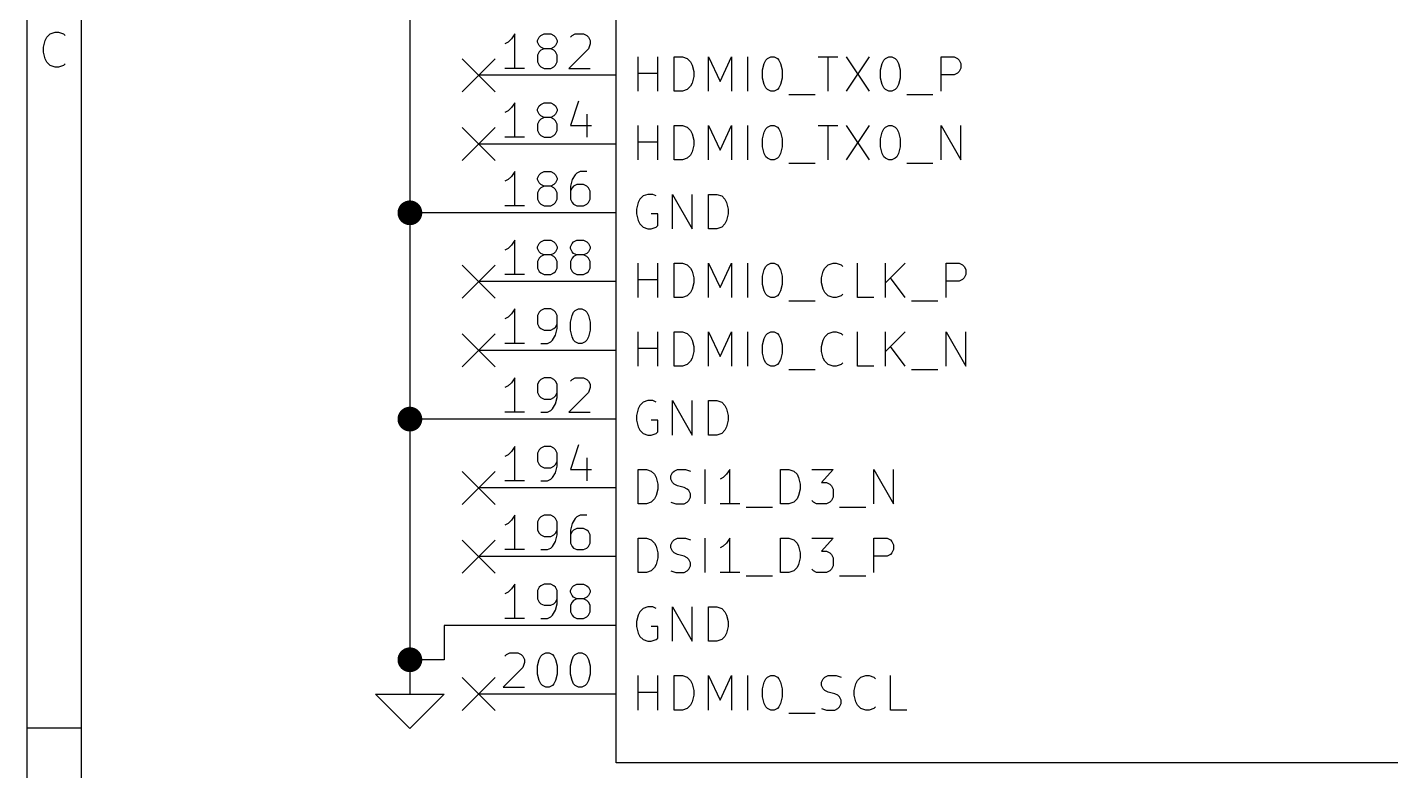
# Model space of a CAD drawing. Header units: millimetres. Extents: x 10 to 287, y -200 to -10.
# Drawn here: x 10 to 60.4, y -161.6 to -134.1 of the extents above; entities that cross this region are included whole.
import ezdxf

# ---------------------------------------------------------------- set-up
doc = ezdxf.new("R2010")
doc.units = ezdxf.units.MM
for name, color, linetype in [('BLUE', 174, 'CONTINUOUS'), ('GREENSIXTYFIVE', 129, 'CONTINUOUS'), ('LIGHTGREEN', 92, 'CONTINUOUS'), ('LIGHTRED', 12, 'CONTINUOUS'), ('RED', 14, 'CONTINUOUS')]:
    doc.layers.add(name, color=color, linetype=linetype)

msp = doc.modelspace()

# ---------------------------------------------------------------- linework, layer by layer
at = {"layer": 'BLUE', "linetype": 'CONTINUOUS'}
for p, q in [((26.0604, -135.2804), (27.2796, -136.4996)), ((27.2796, -135.2804), (26.0604, -136.4996)), ((26.0604, -137.8204), (27.2796, -139.0396)), ((27.2796, -137.8204), (26.0604, -139.0396)), ((26.0604, -142.9004), (27.2796, -144.1196)), ((27.2796, -142.9004), (26.0604, -144.1196)), ((26.0604, -145.4404), (27.2796, -146.6596)), ((27.2796, -145.4404), (26.0604, -146.6596)), ((26.0604, -150.5204), (27.2796, -151.7396)), ((27.2796, -150.5204), (26.0604, -151.7396)), ((26.0604, -153.0604), (27.2796, -154.2796)), ((27.2796, -153.0604), (26.0604, -154.2796)), ((26.0604, -158.1404), (27.2796, -159.3596)), ((27.2796, -158.1404), (26.0604, -159.3596))]:
    msp.add_line(p, q, dxfattribs=at)
at = {"layer": 'GREENSIXTYFIVE', "linetype": 'CONTINUOUS'}
for p, q in [((32.5603, -136.4775), (32.5603, -135.2075)), ((33.286, -136.4775), (33.286, -135.2075)), ((33.8908, -136.4775), (33.8908, -135.2075)), ((33.8908, -135.2075), (34.1932, -135.2075)), ((34.1932, -135.2075), (34.3746, -135.268)), ((34.3746, -135.268), (34.4956, -135.389)), ((34.4956, -135.389), (34.5561, -135.5099)), ((35.1608, -136.4775), (35.1608, -135.2075)), ((35.1608, -135.2075), (35.5842, -136.1147)), ((35.5842, -136.1147), (36.0075, -135.2075)), ((36.0075, -135.2075), (36.0075, -136.4775)), ((36.6122, -136.4775), (36.6122, -135.2075)), ((37.1566, -135.6913), (37.217, -135.4494)), ((37.217, -135.4494), (37.2775, -135.3285)), ((37.2775, -135.3285), (37.338, -135.268)), ((37.338, -135.268), (37.4589, -135.2075)), ((37.4589, -135.2075), (37.5799, -135.2075)), ((37.5799, -135.2075), (37.7008, -135.268)), ((37.7008, -135.268), (37.7613, -135.3285)), ((37.7613, -135.3285), (37.8218, -135.4494)), ((37.8218, -135.4494), (37.8823, -135.6913)), ((39.2127, -135.2075), (39.9384, -135.2075)), ((39.5756, -136.4775), (39.5756, -135.2075)), ((40.2408, -135.2075), (41.0874, -136.4775)), ((41.0874, -135.2075), (40.2408, -136.4775)), ((41.5108, -135.6913), (41.5712, -135.4494)), ((41.5712, -135.4494), (41.6317, -135.3285)), ((41.6317, -135.3285), (41.6922, -135.268)), ((41.6922, -135.268), (41.8131, -135.2075)), ((41.8131, -135.2075), (41.9341, -135.2075)), ((41.9341, -135.2075), (42.055, -135.268)), ((42.055, -135.268), (42.1155, -135.3285)), ((42.1155, -135.3285), (42.176, -135.4494)), ((42.176, -135.4494), (42.2365, -135.6913)), ((43.7483, -136.4775), (43.7483, -135.2075)), ((43.7483, -135.2075), (44.2321, -135.2075)), ((44.2321, -135.2075), (44.3531, -135.268)), ((44.3531, -135.268), (44.4136, -135.3285)), ((44.4136, -135.3285), (44.474, -135.4494)), ((44.474, -135.4494), (44.474, -135.6309)), ((32.5603, -135.8123), (33.286, -135.8123)), ((34.5561, -135.5099), (34.6165, -135.7518)), ((34.6165, -135.9332), (34.5561, -136.1751)), ((34.6165, -135.7518), (34.6165, -135.9332)), ((37.1566, -135.9937), (37.1566, -135.6913)), ((37.8823, -135.6913), (37.8823, -135.9937)), ((41.5108, -135.9937), (41.5108, -135.6913)), ((42.2365, -135.6913), (42.2365, -135.9937)), ((44.2321, -135.8728), (43.7483, -135.8728)), ((44.3531, -135.8123), (44.2321, -135.8728)), ((44.4136, -135.7518), (44.3531, -135.8123)), ((44.474, -135.6309), (44.4136, -135.7518)), ((34.3746, -136.4171), (34.1932, -136.4775)), ((34.4956, -136.2961), (34.3746, -136.4171)), ((34.5561, -136.1751), (34.4956, -136.2961)), ((37.217, -136.2356), (37.1566, -135.9937)), ((37.2775, -136.3566), (37.217, -136.2356)), ((37.338, -136.4171), (37.2775, -136.3566)), ((37.4589, -136.4775), (37.338, -136.4171)), ((37.7008, -136.4171), (37.5799, -136.4775)), ((37.7613, -136.3566), (37.7008, -136.4171)), ((37.8218, -136.2356), (37.7613, -136.3566)), ((37.8823, -135.9937), (37.8218, -136.2356)), ((41.5712, -136.2356), (41.5108, -135.9937)), ((41.6317, -136.3566), (41.5712, -136.2356)), ((41.6922, -136.4171), (41.6317, -136.3566)), ((41.8131, -136.4775), (41.6922, -136.4171)), ((42.055, -136.4171), (41.9341, -136.4775)), ((42.1155, -136.3566), (42.055, -136.4171)), ((42.176, -136.2356), (42.1155, -136.3566)), ((42.2365, -135.9937), (42.176, -136.2356)), ((34.1932, -136.4775), (33.8908, -136.4775)), ((37.5799, -136.4775), (37.4589, -136.4775)), ((38.1242, -136.5985), (39.0918, -136.5985)), ((41.9341, -136.4775), (41.8131, -136.4775)), ((42.4784, -136.5985), (43.446, -136.5985)), ((32.5603, -139.0175), (32.5603, -137.7475)), ((33.286, -139.0175), (33.286, -137.7475)), ((33.8908, -139.0175), (33.8908, -137.7475)), ((33.8908, -137.7475), (34.1932, -137.7475)), ((34.1932, -137.7475), (34.3746, -137.808)), ((34.3746, -137.808), (34.4956, -137.929)), ((34.4956, -137.929), (34.5561, -138.0499)), ((35.1608, -139.0175), (35.1608, -137.7475)), ((35.1608, -137.7475), (35.5842, -138.6547)), ((35.5842, -138.6547), (36.0075, -137.7475)), ((36.0075, -137.7475), (36.0075, -139.0175)), ((36.6122, -139.0175), (36.6122, -137.7475)), ((37.217, -137.9894), (37.2775, -137.8685)), ((37.2775, -137.8685), (37.338, -137.808)), ((37.338, -137.808), (37.4589, -137.7475)), ((37.4589, -137.7475), (37.5799, -137.7475)), ((37.5799, -137.7475), (37.7008, -137.808)), ((37.7008, -137.808), (37.7613, -137.8685)), ((37.7613, -137.8685), (37.8218, -137.9894)), ((39.2127, -137.7475), (39.9384, -137.7475)), ((39.5756, -139.0175), (39.5756, -137.7475)), ((40.2408, -137.7475), (41.0874, -139.0175)), ((41.0874, -137.7475), (40.2408, -139.0175)), ((41.5712, -137.9894), (41.6317, -137.8685)), ((41.6317, -137.8685), (41.6922, -137.808)), ((41.6922, -137.808), (41.8131, -137.7475)), ((41.8131, -137.7475), (41.9341, -137.7475)), ((41.9341, -137.7475), (42.055, -137.808)), ((42.055, -137.808), (42.1155, -137.8685)), ((42.1155, -137.8685), (42.176, -137.9894)), ((43.7483, -139.0175), (43.7483, -137.7475)), ((43.7483, -137.7475), (44.474, -139.0175)), ((44.474, -139.0175), (44.474, -137.7475)), ((32.5603, -138.3523), (33.286, -138.3523)), ((34.5561, -138.0499), (34.6165, -138.2918)), ((34.6165, -138.2918), (34.6165, -138.4732)), ((37.1566, -138.2313), (37.217, -137.9894)), ((37.1566, -138.5337), (37.1566, -138.2313)), ((37.8218, -137.9894), (37.8823, -138.2313)), ((37.8823, -138.2313), (37.8823, -138.5337)), ((41.5108, -138.2313), (41.5712, -137.9894)), ((41.5108, -138.5337), (41.5108, -138.2313)), ((42.176, -137.9894), (42.2365, -138.2313)), ((42.2365, -138.2313), (42.2365, -138.5337)), ((34.3746, -138.9571), (34.1932, -139.0175)), ((34.4956, -138.8361), (34.3746, -138.9571)), ((34.5561, -138.7151), (34.4956, -138.8361)), ((34.6165, -138.4732), (34.5561, -138.7151)), ((37.217, -138.7756), (37.1566, -138.5337)), ((37.2775, -138.8966), (37.217, -138.7756)), ((37.338, -138.9571), (37.2775, -138.8966)), ((37.4589, -139.0175), (37.338, -138.9571)), ((37.7008, -138.9571), (37.5799, -139.0175)), ((37.7613, -138.8966), (37.7008, -138.9571)), ((37.8218, -138.7756), (37.7613, -138.8966)), ((37.8823, -138.5337), (37.8218, -138.7756)), ((41.5712, -138.7756), (41.5108, -138.5337)), ((41.6317, -138.8966), (41.5712, -138.7756)), ((41.6922, -138.9571), (41.6317, -138.8966)), ((41.8131, -139.0175), (41.6922, -138.9571)), ((42.055, -138.9571), (41.9341, -139.0175)), ((42.1155, -138.8966), (42.055, -138.9571)), ((42.176, -138.7756), (42.1155, -138.8966)), ((42.2365, -138.5337), (42.176, -138.7756)), ((34.1932, -139.0175), (33.8908, -139.0175)), ((37.5799, -139.0175), (37.4589, -139.0175)), ((38.1242, -139.1385), (39.0918, -139.1385)), ((41.9341, -139.0175), (41.8131, -139.0175)), ((42.4784, -139.1385), (43.446, -139.1385)), ((32.6208, -140.469), (32.5603, -140.5899)), ((32.7418, -140.348), (32.6208, -140.469)), ((32.9232, -140.2875), (32.7418, -140.348)), ((33.1046, -140.2875), (32.9232, -140.2875)), ((33.2256, -140.348), (33.1046, -140.2875)), ((33.8303, -141.5575), (33.8303, -140.2875)), ((33.8303, -140.2875), (34.556, -141.5575)), ((34.556, -141.5575), (34.556, -140.2875)), ((35.1608, -141.5575), (35.1608, -140.2875)), ((35.1608, -140.2875), (35.4632, -140.2875)), ((35.4632, -140.2875), (35.6446, -140.348)), ((35.6446, -140.348), (35.7656, -140.469)), ((35.7656, -140.469), (35.8261, -140.5899)), ((32.5603, -140.5899), (32.4999, -140.8318)), ((32.4999, -140.8318), (32.4999, -141.0132)), ((35.8261, -140.5899), (35.8865, -140.8318)), ((35.8865, -140.8318), (35.8865, -141.0132)), ((32.4999, -141.0132), (32.5603, -141.2551)), ((32.5603, -141.2551), (32.6208, -141.3761)), ((32.6208, -141.3761), (32.7418, -141.4971)), ((33.286, -141.0132), (33.0441, -141.0132)), ((33.2256, -141.4971), (33.286, -141.4366)), ((33.286, -141.4366), (33.286, -141.0132)), ((35.7656, -141.3761), (35.6446, -141.4971)), ((35.8261, -141.2551), (35.7656, -141.3761)), ((35.8865, -141.0132), (35.8261, -141.2551)), ((32.7418, -141.4971), (32.9232, -141.5575)), ((32.9232, -141.5575), (33.0441, -141.5575)), ((33.0441, -141.5575), (33.2256, -141.4971)), ((35.4632, -141.5575), (35.1608, -141.5575)), ((35.6446, -141.4971), (35.4632, -141.5575)), ((32.5603, -144.0975), (32.5603, -142.8275)), ((33.286, -144.0975), (33.286, -142.8275)), ((33.8908, -144.0975), (33.8908, -142.8275)), ((33.8908, -142.8275), (34.1932, -142.8275)), ((34.1932, -142.8275), (34.3746, -142.888)), ((34.3746, -142.888), (34.4956, -143.009)), ((35.1608, -144.0975), (35.1608, -142.8275)), ((35.1608, -142.8275), (35.5842, -143.7347)), ((35.5842, -143.7347), (36.0075, -142.8275)), ((36.0075, -142.8275), (36.0075, -144.0975)), ((36.6122, -144.0975), (36.6122, -142.8275)), ((37.217, -143.0694), (37.2775, -142.9485)), ((37.2775, -142.9485), (37.338, -142.888)), ((37.338, -142.888), (37.4589, -142.8275)), ((37.4589, -142.8275), (37.5799, -142.8275)), ((37.5799, -142.8275), (37.7008, -142.888)), ((37.7008, -142.888), (37.7613, -142.9485)), ((37.7613, -142.9485), (37.8218, -143.0694)), ((39.4546, -143.009), (39.5756, -142.888)), ((39.5756, -142.888), (39.757, -142.8275)), ((39.757, -142.8275), (39.8779, -142.8275)), ((39.8779, -142.8275), (40.0594, -142.888)), ((40.0594, -142.888), (40.1198, -142.9485)), ((40.6641, -144.0975), (40.6641, -142.8275)), ((41.6922, -144.0975), (41.6922, -142.8275)), ((42.4179, -142.8275), (41.6922, -143.5532)), ((43.9298, -144.0975), (43.9298, -142.8275)), ((43.9298, -142.8275), (44.4136, -142.8275)), ((44.4136, -142.8275), (44.5346, -142.888)), ((44.5346, -142.888), (44.5951, -142.9485)), ((44.5951, -142.9485), (44.6555, -143.0694)), ((32.5603, -143.4323), (33.286, -143.4323)), ((34.4956, -143.009), (34.5561, -143.1299)), ((34.5561, -143.1299), (34.6165, -143.3718)), ((34.6165, -143.3718), (34.6165, -143.5532)), ((37.1566, -143.3113), (37.217, -143.0694)), ((37.1566, -143.6137), (37.1566, -143.3113)), ((37.8218, -143.0694), (37.8823, -143.3113)), ((37.8823, -143.3113), (37.8823, -143.6137)), ((39.3337, -143.3718), (39.3941, -143.1299)), ((39.3337, -143.5532), (39.3337, -143.3718)), ((39.3941, -143.1299), (39.4546, -143.009)), ((42.4179, -144.0975), (41.8737, -143.3718)), ((44.4136, -143.4928), (43.9298, -143.4928)), ((44.5346, -143.4323), (44.4136, -143.4928)), ((44.5951, -143.3718), (44.5346, -143.4323)), ((44.6555, -143.2509), (44.5951, -143.3718)), ((44.6555, -143.0694), (44.6555, -143.2509)), ((34.4956, -143.9161), (34.3746, -144.0371)), ((34.5561, -143.7951), (34.4956, -143.9161)), ((34.6165, -143.5532), (34.5561, -143.7951)), ((37.217, -143.8556), (37.1566, -143.6137)), ((37.2775, -143.9766), (37.217, -143.8556)), ((37.338, -144.0371), (37.2775, -143.9766)), ((37.7613, -143.9766), (37.7008, -144.0371)), ((37.8218, -143.8556), (37.7613, -143.9766)), ((37.8823, -143.6137), (37.8218, -143.8556)), ((39.3941, -143.7951), (39.3337, -143.5532)), ((39.4546, -143.9161), (39.3941, -143.7951)), ((39.5756, -144.0371), (39.4546, -143.9161)), ((40.1198, -143.9766), (40.0594, -144.0371)), ((34.1932, -144.0975), (33.8908, -144.0975)), ((34.3746, -144.0371), (34.1932, -144.0975)), ((37.4589, -144.0975), (37.338, -144.0371)), ((37.5799, -144.0975), (37.4589, -144.0975)), ((37.7008, -144.0371), (37.5799, -144.0975)), ((38.1242, -144.2185), (39.0918, -144.2185)), ((39.757, -144.0975), (39.5756, -144.0371)), ((39.8779, -144.0975), (39.757, -144.0975)), ((40.0594, -144.0371), (39.8779, -144.0975)), ((41.2689, -144.0975), (40.6641, -144.0975)), ((42.6599, -144.2185), (43.6275, -144.2185)), ((32.5603, -146.6375), (32.5603, -145.3675)), ((33.286, -146.6375), (33.286, -145.3675)), ((33.8908, -146.6375), (33.8908, -145.3675)), ((33.8908, -145.3675), (34.1932, -145.3675)), ((34.1932, -145.3675), (34.3746, -145.428)), ((34.3746, -145.428), (34.4956, -145.549)), ((35.1608, -146.6375), (35.1608, -145.3675)), ((35.1608, -145.3675), (35.5842, -146.2747)), ((35.5842, -146.2747), (36.0075, -145.3675)), ((36.0075, -145.3675), (36.0075, -146.6375)), ((36.6122, -146.6375), (36.6122, -145.3675)), ((37.217, -145.6094), (37.2775, -145.4885)), ((37.2775, -145.4885), (37.338, -145.428)), ((37.338, -145.428), (37.4589, -145.3675)), ((37.4589, -145.3675), (37.5799, -145.3675)), ((37.5799, -145.3675), (37.7008, -145.428)), ((37.7008, -145.428), (37.7613, -145.4885)), ((37.7613, -145.4885), (37.8218, -145.6094)), ((39.4546, -145.549), (39.5756, -145.428)), ((39.5756, -145.428), (39.757, -145.3675)), ((39.757, -145.3675), (39.8779, -145.3675)), ((39.8779, -145.3675), (40.0594, -145.428)), ((40.0594, -145.428), (40.1198, -145.4885)), ((40.6641, -146.6375), (40.6641, -145.3675)), ((41.6922, -146.6375), (41.6922, -145.3675)), ((42.4179, -145.3675), (41.6922, -146.0932)), ((43.9298, -146.6375), (43.9298, -145.3675)), ((43.9298, -145.3675), (44.6555, -146.6375)), ((44.6555, -146.6375), (44.6555, -145.3675)), ((32.5603, -145.9723), (33.286, -145.9723)), ((34.4956, -145.549), (34.5561, -145.6699)), ((34.5561, -145.6699), (34.6165, -145.9118)), ((34.6165, -145.9118), (34.6165, -146.0932)), ((37.1566, -145.8513), (37.217, -145.6094)), ((37.1566, -146.1537), (37.1566, -145.8513)), ((37.8218, -145.6094), (37.8823, -145.8513)), ((37.8823, -145.8513), (37.8823, -146.1537)), ((39.3337, -145.9118), (39.3941, -145.6699)), ((39.3337, -146.0932), (39.3337, -145.9118)), ((39.3941, -145.6699), (39.4546, -145.549)), ((42.4179, -146.6375), (41.8737, -145.9118)), ((34.4956, -146.4561), (34.3746, -146.5771)), ((34.5561, -146.3351), (34.4956, -146.4561)), ((34.6165, -146.0932), (34.5561, -146.3351)), ((37.217, -146.3956), (37.1566, -146.1537)), ((37.2775, -146.5166), (37.217, -146.3956)), ((37.338, -146.5771), (37.2775, -146.5166)), ((37.7613, -146.5166), (37.7008, -146.5771)), ((37.8218, -146.3956), (37.7613, -146.5166)), ((37.8823, -146.1537), (37.8218, -146.3956)), ((39.3941, -146.3351), (39.3337, -146.0932)), ((39.4546, -146.4561), (39.3941, -146.3351)), ((39.5756, -146.5771), (39.4546, -146.4561)), ((40.1198, -146.5166), (40.0594, -146.5771)), ((34.1932, -146.6375), (33.8908, -146.6375)), ((34.3746, -146.5771), (34.1932, -146.6375)), ((37.4589, -146.6375), (37.338, -146.5771)), ((37.5799, -146.6375), (37.4589, -146.6375)), ((37.7008, -146.5771), (37.5799, -146.6375)), ((38.1242, -146.7585), (39.0918, -146.7585)), ((39.757, -146.6375), (39.5756, -146.5771)), ((39.8779, -146.6375), (39.757, -146.6375)), ((40.0594, -146.5771), (39.8779, -146.6375)), ((41.2689, -146.6375), (40.6641, -146.6375)), ((42.6599, -146.7585), (43.6275, -146.7585)), ((32.7418, -147.968), (32.6208, -148.089)), ((32.9232, -147.9075), (32.7418, -147.968)), ((33.1046, -147.9075), (32.9232, -147.9075)), ((33.2256, -147.968), (33.1046, -147.9075)), ((33.8303, -149.1775), (33.8303, -147.9075)), ((33.8303, -147.9075), (34.556, -149.1775)), ((34.556, -149.1775), (34.556, -147.9075)), ((35.1608, -149.1775), (35.1608, -147.9075)), ((35.1608, -147.9075), (35.4632, -147.9075)), ((35.4632, -147.9075), (35.6446, -147.968)), ((35.6446, -147.968), (35.7656, -148.089)), ((32.5603, -148.2099), (32.4999, -148.4518)), ((32.4999, -148.4518), (32.4999, -148.6332)), ((32.6208, -148.089), (32.5603, -148.2099)), ((35.7656, -148.089), (35.8261, -148.2099)), ((35.8261, -148.2099), (35.8865, -148.4518)), ((35.8865, -148.4518), (35.8865, -148.6332)), ((32.4999, -148.6332), (32.5603, -148.8751)), ((32.5603, -148.8751), (32.6208, -148.9961)), ((32.6208, -148.9961), (32.7418, -149.1171)), ((33.286, -148.6332), (33.0441, -148.6332)), ((33.286, -149.0566), (33.286, -148.6332)), ((35.7656, -148.9961), (35.6446, -149.1171)), ((35.8261, -148.8751), (35.7656, -148.9961)), ((35.8865, -148.6332), (35.8261, -148.8751)), ((32.7418, -149.1171), (32.9232, -149.1775)), ((32.9232, -149.1775), (33.0441, -149.1775)), ((33.0441, -149.1775), (33.2256, -149.1171)), ((33.2256, -149.1171), (33.286, -149.0566)), ((35.4632, -149.1775), (35.1608, -149.1775)), ((35.6446, -149.1171), (35.4632, -149.1775)), ((32.5603, -151.7175), (32.5603, -150.4475)), ((32.5603, -150.4475), (32.8627, -150.4475)), ((32.8627, -150.4475), (33.0441, -150.508)), ((33.0441, -150.508), (33.1651, -150.629)), ((33.8303, -150.5685), (33.8908, -150.508)), ((33.8908, -150.508), (34.0118, -150.4475)), ((34.0118, -150.4475), (34.3141, -150.4475)), ((34.3141, -150.4475), (34.4956, -150.508)), ((35.0398, -151.7175), (35.0398, -150.4475)), ((35.947, -150.4475), (35.8261, -150.629)), ((35.947, -151.7175), (35.947, -150.4475)), ((37.8217, -151.7175), (37.8217, -150.4475)), ((37.8217, -150.4475), (38.1241, -150.4475)), ((38.1241, -150.4475), (38.3055, -150.508)), ((38.3055, -150.508), (38.4265, -150.629)), ((38.9708, -150.4475), (39.757, -150.4475)), ((39.757, -150.4475), (39.3336, -150.9313)), ((41.2688, -151.7175), (41.2688, -150.4475)), ((41.2688, -150.4475), (41.9945, -151.7175)), ((41.9945, -151.7175), (41.9945, -150.4475)), ((33.1651, -150.629), (33.2256, -150.7499)), ((33.2256, -150.7499), (33.286, -150.9918)), ((33.286, -150.9918), (33.286, -151.1732)), ((33.7699, -150.6894), (33.8303, -150.5685)), ((33.7699, -150.8104), (33.7699, -150.6894)), ((33.8303, -150.9313), (33.7699, -150.8104)), ((33.8908, -150.9918), (33.8303, -150.9313)), ((34.0118, -151.0523), (33.8908, -150.9918)), ((34.2537, -151.1128), (34.0118, -151.0523)), ((35.7051, -150.7499), (35.5842, -150.8104)), ((35.8261, -150.629), (35.7051, -150.7499)), ((38.4265, -150.629), (38.487, -150.7499)), ((38.487, -150.7499), (38.5474, -150.9918)), ((38.5474, -150.9918), (38.5474, -151.1732)), ((39.3336, -150.9313), (39.5151, -150.9313)), ((39.5151, -150.9313), (39.636, -150.9918)), ((39.636, -150.9918), (39.6965, -151.0523)), ((39.6965, -151.0523), (39.757, -151.1732)), ((33.1651, -151.5361), (33.0441, -151.6571)), ((33.2256, -151.4151), (33.1651, -151.5361)), ((33.286, -151.1732), (33.2256, -151.4151)), ((34.3746, -151.1732), (34.2537, -151.1128)), ((34.4351, -151.2337), (34.3746, -151.1732)), ((34.4956, -151.3547), (34.4351, -151.2337)), ((34.4351, -151.5966), (34.4956, -151.4756)), ((34.4956, -151.4756), (34.4956, -151.3547)), ((38.4265, -151.5361), (38.3055, -151.6571)), ((38.487, -151.4151), (38.4265, -151.5361)), ((38.5474, -151.1732), (38.487, -151.4151)), ((39.757, -151.4756), (39.6965, -151.5966)), ((39.757, -151.1732), (39.757, -151.4756)), ((32.8627, -151.7175), (32.5603, -151.7175)), ((33.0441, -151.6571), (32.8627, -151.7175)), ((33.7699, -151.6571), (33.9513, -151.7175)), ((33.9513, -151.7175), (34.2537, -151.7175)), ((34.2537, -151.7175), (34.3746, -151.6571)), ((34.3746, -151.6571), (34.4351, -151.5966)), ((36.3099, -151.7175), (35.5842, -151.7175)), ((36.5518, -151.8385), (37.5194, -151.8385)), ((38.1241, -151.7175), (37.8217, -151.7175)), ((38.3055, -151.6571), (38.1241, -151.7175)), ((39.0313, -151.6571), (38.9708, -151.5966)), ((39.1522, -151.7175), (39.0313, -151.6571)), ((39.5151, -151.7175), (39.1522, -151.7175)), ((39.636, -151.6571), (39.5151, -151.7175)), ((39.6965, -151.5966), (39.636, -151.6571)), ((39.9989, -151.8385), (40.9665, -151.8385)), ((32.5603, -154.2575), (32.5603, -152.9875)), ((32.5603, -152.9875), (32.8627, -152.9875)), ((32.8627, -152.9875), (33.0441, -153.048)), ((33.0441, -153.048), (33.1651, -153.169)), ((33.8303, -153.1085), (33.8908, -153.048)), ((33.8908, -153.048), (34.0118, -152.9875)), ((34.0118, -152.9875), (34.3141, -152.9875)), ((34.3141, -152.9875), (34.4956, -153.048)), ((35.0398, -154.2575), (35.0398, -152.9875)), ((35.947, -152.9875), (35.8261, -153.169)), ((35.947, -154.2575), (35.947, -152.9875)), ((37.8217, -154.2575), (37.8217, -152.9875)), ((37.8217, -152.9875), (38.1241, -152.9875)), ((38.1241, -152.9875), (38.3055, -153.048)), ((38.3055, -153.048), (38.4265, -153.169)), ((38.9708, -152.9875), (39.757, -152.9875)), ((39.757, -152.9875), (39.3336, -153.4713)), ((41.2688, -154.2575), (41.2688, -152.9875)), ((41.2688, -152.9875), (41.7526, -152.9875)), ((41.7526, -152.9875), (41.8736, -153.048)), ((41.8736, -153.048), (41.9341, -153.1085)), ((33.1651, -153.169), (33.2256, -153.2899)), ((33.2256, -153.2899), (33.286, -153.5318)), ((33.286, -153.5318), (33.286, -153.7132)), ((33.7699, -153.2294), (33.8303, -153.1085)), ((33.7699, -153.3504), (33.7699, -153.2294)), ((33.8303, -153.4713), (33.7699, -153.3504)), ((33.8908, -153.5318), (33.8303, -153.4713)), ((34.0118, -153.5923), (33.8908, -153.5318)), ((35.7051, -153.2899), (35.5842, -153.3504)), ((35.8261, -153.169), (35.7051, -153.2899)), ((38.4265, -153.169), (38.487, -153.2899)), ((38.487, -153.2899), (38.5474, -153.5318)), ((38.5474, -153.5318), (38.5474, -153.7132)), ((39.3336, -153.4713), (39.5151, -153.4713)), ((39.5151, -153.4713), (39.636, -153.5318)), ((39.636, -153.5318), (39.6965, -153.5923)), ((41.9341, -153.5318), (41.8736, -153.5923)), ((41.9341, -153.1085), (41.9945, -153.2294)), ((41.9945, -153.4109), (41.9341, -153.5318)), ((41.9945, -153.2294), (41.9945, -153.4109)), ((33.1651, -154.0761), (33.0441, -154.1971)), ((33.2256, -153.9551), (33.1651, -154.0761)), ((33.286, -153.7132), (33.2256, -153.9551)), ((34.2537, -153.6528), (34.0118, -153.5923)), ((34.3746, -153.7132), (34.2537, -153.6528)), ((34.4351, -153.7737), (34.3746, -153.7132)), ((34.4956, -153.8947), (34.4351, -153.7737)), ((34.4351, -154.1366), (34.4956, -154.0156)), ((34.4956, -154.0156), (34.4956, -153.8947)), ((38.4265, -154.0761), (38.3055, -154.1971)), ((38.487, -153.9551), (38.4265, -154.0761)), ((38.5474, -153.7132), (38.487, -153.9551)), ((39.6965, -153.5923), (39.757, -153.7132)), ((39.757, -154.0156), (39.6965, -154.1366)), ((39.757, -153.7132), (39.757, -154.0156)), ((41.7526, -153.6528), (41.2688, -153.6528)), ((41.8736, -153.5923), (41.7526, -153.6528)), ((32.8627, -154.2575), (32.5603, -154.2575)), ((33.0441, -154.1971), (32.8627, -154.2575)), ((33.7699, -154.1971), (33.9513, -154.2575)), ((33.9513, -154.2575), (34.2537, -154.2575)), ((34.2537, -154.2575), (34.3746, -154.1971)), ((34.3746, -154.1971), (34.4351, -154.1366)), ((36.3099, -154.2575), (35.5842, -154.2575)), ((36.5518, -154.3785), (37.5194, -154.3785)), ((38.1241, -154.2575), (37.8217, -154.2575)), ((38.3055, -154.1971), (38.1241, -154.2575)), ((39.0313, -154.1971), (38.9708, -154.1366)), ((39.1522, -154.2575), (39.0313, -154.1971)), ((39.5151, -154.2575), (39.1522, -154.2575)), ((39.636, -154.1971), (39.5151, -154.2575)), ((39.6965, -154.1366), (39.636, -154.1971)), ((39.9989, -154.3785), (40.9665, -154.3785)), ((32.7418, -155.588), (32.6208, -155.709)), ((32.9232, -155.5275), (32.7418, -155.588)), ((33.1046, -155.5275), (32.9232, -155.5275)), ((33.2256, -155.588), (33.1046, -155.5275)), ((33.8303, -156.7975), (33.8303, -155.5275)), ((33.8303, -155.5275), (34.556, -156.7975)), ((34.556, -156.7975), (34.556, -155.5275)), ((35.1608, -156.7975), (35.1608, -155.5275)), ((35.1608, -155.5275), (35.4632, -155.5275)), ((35.4632, -155.5275), (35.6446, -155.588)), ((35.6446, -155.588), (35.7656, -155.709)), ((32.5603, -155.8299), (32.4999, -156.0718)), ((32.4999, -156.0718), (32.4999, -156.2532)), ((32.6208, -155.709), (32.5603, -155.8299)), ((35.7656, -155.709), (35.8261, -155.8299)), ((35.8261, -155.8299), (35.8865, -156.0718)), ((35.8865, -156.0718), (35.8865, -156.2532)), ((32.4999, -156.2532), (32.5603, -156.4951)), ((32.5603, -156.4951), (32.6208, -156.6161)), ((33.286, -156.2532), (33.0441, -156.2532)), ((33.286, -156.6766), (33.286, -156.2532)), ((35.8261, -156.4951), (35.7656, -156.6161)), ((35.8865, -156.2532), (35.8261, -156.4951)), ((32.6208, -156.6161), (32.7418, -156.7371)), ((32.7418, -156.7371), (32.9232, -156.7975)), ((32.9232, -156.7975), (33.0441, -156.7975)), ((33.0441, -156.7975), (33.2256, -156.7371)), ((33.2256, -156.7371), (33.286, -156.6766)), ((35.4632, -156.7975), (35.1608, -156.7975)), ((35.6446, -156.7371), (35.4632, -156.7975)), ((35.7656, -156.6161), (35.6446, -156.7371)), ((32.5603, -159.3375), (32.5603, -158.0675)), ((33.286, -159.3375), (33.286, -158.0675)), ((33.8908, -159.3375), (33.8908, -158.0675)), ((33.8908, -158.0675), (34.1932, -158.0675)), ((34.1932, -158.0675), (34.3746, -158.128)), ((35.1608, -159.3375), (35.1608, -158.0675)), ((35.1608, -158.0675), (35.5842, -158.9747)), ((35.5842, -158.9747), (36.0075, -158.0675)), ((36.0075, -158.0675), (36.0075, -159.3375)), ((36.6122, -159.3375), (36.6122, -158.0675)), ((37.338, -158.128), (37.4589, -158.0675)), ((37.4589, -158.0675), (37.5799, -158.0675)), ((37.5799, -158.0675), (37.7008, -158.128)), ((39.4546, -158.128), (39.5756, -158.0675)), ((39.5756, -158.0675), (39.8779, -158.0675)), ((39.8779, -158.0675), (40.0594, -158.128)), ((40.7851, -158.128), (40.9665, -158.0675)), ((40.9665, -158.0675), (41.0874, -158.0675)), ((41.0874, -158.0675), (41.2689, -158.128)), ((41.8736, -159.3375), (41.8736, -158.0675)), ((34.3746, -158.128), (34.4956, -158.249)), ((34.4956, -158.249), (34.5561, -158.3699)), ((34.5561, -158.3699), (34.6165, -158.6118)), ((34.6165, -158.6118), (34.6165, -158.7932)), ((37.1566, -158.5513), (37.217, -158.3094)), ((37.1566, -158.8537), (37.1566, -158.5513)), ((37.217, -158.3094), (37.2775, -158.1885)), ((37.2775, -158.1885), (37.338, -158.128)), ((37.7008, -158.128), (37.7613, -158.1885)), ((37.7613, -158.1885), (37.8218, -158.3094)), ((37.8218, -158.3094), (37.8823, -158.5513)), ((37.8823, -158.5513), (37.8823, -158.8537)), ((39.3337, -158.3094), (39.3941, -158.1885)), ((39.3337, -158.4304), (39.3337, -158.3094)), ((39.3941, -158.5513), (39.3337, -158.4304)), ((39.3941, -158.1885), (39.4546, -158.128)), ((39.4546, -158.6118), (39.3941, -158.5513)), ((39.5756, -158.6723), (39.4546, -158.6118)), ((40.5432, -158.6118), (40.6036, -158.3699)), ((40.5432, -158.7932), (40.5432, -158.6118)), ((40.6036, -158.3699), (40.6641, -158.249)), ((40.6641, -158.249), (40.7851, -158.128)), ((41.2689, -158.128), (41.3293, -158.1885)), ((32.5603, -158.6723), (33.286, -158.6723)), ((34.5561, -159.0351), (34.4956, -159.1561)), ((34.6165, -158.7932), (34.5561, -159.0351)), ((37.217, -159.0956), (37.1566, -158.8537)), ((37.2775, -159.2166), (37.217, -159.0956)), ((37.8218, -159.0956), (37.7613, -159.2166)), ((37.8823, -158.8537), (37.8218, -159.0956)), ((39.8175, -158.7328), (39.5756, -158.6723)), ((39.9384, -158.7932), (39.8175, -158.7328)), ((39.9989, -158.8537), (39.9384, -158.7932)), ((40.0594, -158.9747), (39.9989, -158.8537)), ((39.9989, -159.2166), (40.0594, -159.0956)), ((40.0594, -159.0956), (40.0594, -158.9747)), ((40.6036, -159.0351), (40.5432, -158.7932)), ((40.6641, -159.1561), (40.6036, -159.0351)), ((34.1932, -159.3375), (33.8908, -159.3375)), ((34.3746, -159.2771), (34.1932, -159.3375)), ((34.4956, -159.1561), (34.3746, -159.2771)), ((37.338, -159.2771), (37.2775, -159.2166)), ((37.4589, -159.3375), (37.338, -159.2771)), ((37.5799, -159.3375), (37.4589, -159.3375)), ((37.7008, -159.2771), (37.5799, -159.3375)), ((37.7613, -159.2166), (37.7008, -159.2771)), ((38.1242, -159.4585), (39.0918, -159.4585)), ((39.3337, -159.2771), (39.5151, -159.3375)), ((39.5151, -159.3375), (39.8175, -159.3375)), ((39.8175, -159.3375), (39.9384, -159.2771)), ((39.9384, -159.2771), (39.9989, -159.2166)), ((40.7851, -159.2771), (40.6641, -159.1561)), ((40.9665, -159.3375), (40.7851, -159.2771)), ((41.0874, -159.3375), (40.9665, -159.3375)), ((41.2689, -159.2771), (41.0874, -159.3375)), ((41.3293, -159.2166), (41.2689, -159.2771)), ((42.4784, -159.3375), (41.8736, -159.3375))]:
    msp.add_line(p, q, dxfattribs=at)
at = {"layer": 'LIGHTGREEN', "linetype": 'CONTINUOUS'}
for p, q in [((24.13, -133.35), (24.13, -140.97)), ((24.13, -140.97), (24.13, -148.59)), ((26.67, -140.97), (24.13, -140.97)), ((26.67, -148.59), (24.13, -148.59)), ((24.13, -148.59), (24.13, -157.48)), ((26.67, -156.21), (25.4, -156.21)), ((25.4, -156.21), (25.4, -157.48)), ((25.4, -157.48), (24.13, -157.48))]:
    msp.add_line(p, q, dxfattribs=at)
at = {"layer": 'LIGHTGREEN', "const_width": 0.4572}
for points in [[(23.9014, -140.97, 1), (24.3586, -140.97, 1)], [(23.9014, -148.59, 1), (24.3586, -148.59, 1)], [(23.9014, -157.48, 1), (24.3586, -157.48, 1)]]:
    msp.add_lwpolyline(points, format="xyb", close=True, dxfattribs=at)
at = {"layer": 'LIGHTRED', "linetype": 'CONTINUOUS'}
for p, q in [((28.0005, -134.3629), (27.8796, -134.5444)), ((28.0005, -135.6329), (28.0005, -134.3629)), ((28.9076, -134.4839), (28.9681, -134.4234)), ((28.9681, -134.4234), (29.0891, -134.3629)), ((29.0891, -134.3629), (29.331, -134.3629)), ((29.331, -134.3629), (29.4519, -134.4234)), ((29.4519, -134.4234), (29.5124, -134.4839)), ((30.0567, -134.4839), (30.1171, -134.4234)), ((30.1171, -134.4234), (30.2381, -134.3629)), ((30.2381, -134.3629), (30.5405, -134.3629)), ((30.5405, -134.3629), (30.6614, -134.4234)), ((30.6614, -134.4234), (30.7219, -134.4839)), ((27.7586, -134.6653), (27.6377, -134.7258)), ((27.8796, -134.5444), (27.7586, -134.6653)), ((28.8472, -134.6048), (28.9076, -134.4839)), ((28.8472, -134.6653), (28.8472, -134.6048)), ((28.9076, -134.7863), (28.8472, -134.6653)), ((28.9681, -134.8467), (28.9076, -134.7863)), ((29.0891, -134.9072), (28.9681, -134.8467)), ((29.0891, -134.9072), (28.9681, -134.9677)), ((29.331, -134.9072), (29.0891, -134.9072)), ((29.4519, -134.8467), (29.331, -134.9072)), ((29.4519, -134.9677), (29.331, -134.9072)), ((29.5124, -134.7863), (29.4519, -134.8467)), ((29.5124, -134.4839), (29.5729, -134.6048)), ((29.5729, -134.6653), (29.5124, -134.7863)), ((29.5729, -134.6048), (29.5729, -134.6653)), ((30.7219, -134.9072), (29.9962, -135.6329)), ((30.7219, -134.4839), (30.7824, -134.6048)), ((30.7824, -134.7258), (30.7219, -134.9072)), ((30.7824, -134.6048), (30.7824, -134.7258)), ((28.9076, -135.0282), (28.8472, -135.1491)), ((28.8472, -135.1491), (28.8472, -135.391)), ((28.8472, -135.391), (28.9076, -135.512)), ((28.9681, -134.9677), (28.9076, -135.0282)), ((29.5124, -135.0282), (29.4519, -134.9677)), ((29.5729, -135.1491), (29.5124, -135.0282)), ((29.5124, -135.512), (29.5729, -135.391)), ((29.5729, -135.391), (29.5729, -135.1491)), ((28.3634, -135.6329), (27.6377, -135.6329)), ((28.9076, -135.512), (28.9681, -135.5725)), ((28.9681, -135.5725), (29.0891, -135.6329)), ((29.0891, -135.6329), (29.331, -135.6329)), ((29.331, -135.6329), (29.4519, -135.5725)), ((29.4519, -135.5725), (29.5124, -135.512)), ((29.9962, -135.6329), (30.7824, -135.6329)), ((28.0005, -136.9029), (27.8796, -137.0844)), ((28.0005, -138.1729), (28.0005, -136.9029)), ((28.9681, -136.9634), (29.0891, -136.9029)), ((29.0891, -136.9029), (29.331, -136.9029)), ((29.331, -136.9029), (29.4519, -136.9634)), ((30.359, -136.8425), (30.0567, -137.7496)), ((27.7586, -137.2053), (27.6377, -137.2658)), ((27.8796, -137.0844), (27.7586, -137.2053)), ((28.8472, -137.1448), (28.9076, -137.0239)), ((28.8472, -137.2053), (28.8472, -137.1448)), ((28.9076, -137.3263), (28.8472, -137.2053)), ((28.9076, -137.0239), (28.9681, -136.9634)), ((28.9681, -137.3867), (28.9076, -137.3263)), ((29.0891, -137.4472), (28.9681, -137.3867)), ((29.0891, -137.4472), (28.9681, -137.5077)), ((29.331, -137.4472), (29.0891, -137.4472)), ((29.4519, -137.3867), (29.331, -137.4472)), ((29.4519, -137.5077), (29.331, -137.4472)), ((29.4519, -136.9634), (29.5124, -137.0239)), ((29.5124, -137.3263), (29.4519, -137.3867)), ((29.5124, -137.0239), (29.5729, -137.1448)), ((29.5729, -137.2053), (29.5124, -137.3263)), ((29.5729, -137.1448), (29.5729, -137.2053)), ((30.6614, -137.3263), (30.6614, -138.1729)), ((28.9076, -137.5682), (28.8472, -137.6891)), ((28.8472, -137.6891), (28.8472, -137.931)), ((28.8472, -137.931), (28.9076, -138.052)), ((28.9681, -137.5077), (28.9076, -137.5682)), ((29.5124, -137.5682), (29.4519, -137.5077)), ((29.5729, -137.6891), (29.5124, -137.5682)), ((29.5124, -138.052), (29.5729, -137.931)), ((29.5729, -137.931), (29.5729, -137.6891)), ((30.0567, -137.7496), (30.8428, -137.7496)), ((28.3634, -138.1729), (27.6377, -138.1729)), ((28.9076, -138.052), (28.9681, -138.1125)), ((28.9681, -138.1125), (29.0891, -138.1729)), ((29.0891, -138.1729), (29.331, -138.1729)), ((29.331, -138.1729), (29.4519, -138.1125)), ((29.4519, -138.1125), (29.5124, -138.052)), ((28.0005, -139.4429), (27.8796, -139.6244)), ((28.0005, -140.7129), (28.0005, -139.4429)), ((28.9681, -139.5034), (29.0891, -139.4429)), ((29.0891, -139.4429), (29.331, -139.4429)), ((29.331, -139.4429), (29.4519, -139.5034)), ((30.4195, -139.4429), (30.2986, -139.5034)), ((30.6614, -139.4429), (30.4195, -139.4429)), ((27.7586, -139.7453), (27.6377, -139.8058)), ((27.8796, -139.6244), (27.7586, -139.7453)), ((28.8472, -139.6848), (28.9076, -139.5639)), ((28.8472, -139.7453), (28.8472, -139.6848)), ((28.9076, -139.8663), (28.8472, -139.7453)), ((28.9076, -139.5639), (28.9681, -139.5034)), ((28.9681, -139.9267), (28.9076, -139.8663)), ((29.0891, -139.9872), (28.9681, -139.9267)), ((29.4519, -139.9267), (29.331, -139.9872)), ((29.4519, -139.5034), (29.5124, -139.5639)), ((29.5124, -139.8663), (29.4519, -139.9267)), ((29.5124, -139.5639), (29.5729, -139.6848)), ((29.5729, -139.7453), (29.5124, -139.8663)), ((29.5729, -139.6848), (29.5729, -139.7453)), ((30.1171, -139.7453), (30.0567, -139.9872)), ((30.2381, -139.5639), (30.1171, -139.7453)), ((30.2986, -139.9267), (30.1776, -139.9872)), ((30.2986, -139.5034), (30.2381, -139.5639)), ((30.5405, -139.9267), (30.2986, -139.9267)), ((30.6614, -139.9872), (30.5405, -139.9267)), ((28.9076, -140.1082), (28.8472, -140.2291)), ((28.8472, -140.2291), (28.8472, -140.471)), ((28.8472, -140.471), (28.9076, -140.592)), ((28.9681, -140.0477), (28.9076, -140.1082)), ((29.0891, -139.9872), (28.9681, -140.0477)), ((29.331, -139.9872), (29.0891, -139.9872)), ((29.4519, -140.0477), (29.331, -139.9872)), ((29.5124, -140.1082), (29.4519, -140.0477)), ((29.5729, -140.2291), (29.5124, -140.1082)), ((29.5124, -140.592), (29.5729, -140.471)), ((29.5729, -140.471), (29.5729, -140.2291)), ((30.0567, -139.9872), (30.0567, -140.471)), ((30.1171, -140.0477), (30.0567, -140.1686)), ((30.0567, -140.471), (30.1171, -140.592)), ((30.1776, -139.9872), (30.1171, -140.0477)), ((30.7219, -140.0477), (30.6614, -139.9872)), ((30.7824, -140.1686), (30.7219, -140.0477)), ((30.7219, -140.592), (30.7824, -140.471)), ((30.7824, -140.471), (30.7824, -140.1686)), ((28.3634, -140.7129), (27.6377, -140.7129)), ((28.9076, -140.592), (28.9681, -140.6525)), ((28.9681, -140.6525), (29.0891, -140.7129)), ((29.0891, -140.7129), (29.331, -140.7129)), ((29.331, -140.7129), (29.4519, -140.6525)), ((29.4519, -140.6525), (29.5124, -140.592)), ((30.1171, -140.592), (30.1776, -140.6525)), ((30.1776, -140.6525), (30.2986, -140.7129)), ((30.2986, -140.7129), (30.5405, -140.7129)), ((30.5405, -140.7129), (30.6614, -140.6525)), ((30.6614, -140.6525), (30.7219, -140.592)), ((28.0005, -141.9829), (27.8796, -142.1644)), ((28.0005, -143.2529), (28.0005, -141.9829)), ((28.9681, -142.0434), (29.0891, -141.9829)), ((29.0891, -141.9829), (29.331, -141.9829)), ((29.331, -141.9829), (29.4519, -142.0434)), ((30.1776, -142.0434), (30.2986, -141.9829)), ((30.2986, -141.9829), (30.5405, -141.9829)), ((30.5405, -141.9829), (30.6614, -142.0434)), ((27.7586, -142.2853), (27.6377, -142.3458)), ((27.8796, -142.1644), (27.7586, -142.2853)), ((28.8472, -142.2248), (28.9076, -142.1039)), ((28.8472, -142.2853), (28.8472, -142.2248)), ((28.9076, -142.4063), (28.8472, -142.2853)), ((28.9076, -142.1039), (28.9681, -142.0434)), ((28.9681, -142.4667), (28.9076, -142.4063)), ((29.0891, -142.5272), (28.9681, -142.4667)), ((29.4519, -142.4667), (29.331, -142.5272)), ((29.4519, -142.0434), (29.5124, -142.1039)), ((29.5124, -142.4063), (29.4519, -142.4667)), ((29.5124, -142.1039), (29.5729, -142.2248)), ((29.5729, -142.2853), (29.5124, -142.4063)), ((29.5729, -142.2248), (29.5729, -142.2853)), ((30.0567, -142.2248), (30.1171, -142.1039)), ((30.0567, -142.2853), (30.0567, -142.2248)), ((30.1171, -142.4063), (30.0567, -142.2853)), ((30.1171, -142.1039), (30.1776, -142.0434)), ((30.1776, -142.4667), (30.1171, -142.4063)), ((30.2986, -142.5272), (30.1776, -142.4667)), ((30.6614, -142.4667), (30.5405, -142.5272)), ((30.6614, -142.0434), (30.7219, -142.1039)), ((30.7219, -142.4063), (30.6614, -142.4667)), ((30.7219, -142.1039), (30.7824, -142.2248)), ((30.7824, -142.2853), (30.7219, -142.4063)), ((30.7824, -142.2248), (30.7824, -142.2853)), ((28.9076, -142.6482), (28.8472, -142.7691)), ((28.8472, -142.7691), (28.8472, -143.011)), ((28.9681, -142.5877), (28.9076, -142.6482)), ((29.0891, -142.5272), (28.9681, -142.5877)), ((29.331, -142.5272), (29.0891, -142.5272)), ((29.4519, -142.5877), (29.331, -142.5272)), ((29.5124, -142.6482), (29.4519, -142.5877)), ((29.5729, -142.7691), (29.5124, -142.6482)), ((29.5729, -143.011), (29.5729, -142.7691)), ((30.1171, -142.6482), (30.0567, -142.7691)), ((30.0567, -142.7691), (30.0567, -143.011)), ((30.1776, -142.5877), (30.1171, -142.6482)), ((30.2986, -142.5272), (30.1776, -142.5877)), ((30.5405, -142.5272), (30.2986, -142.5272)), ((30.6614, -142.5877), (30.5405, -142.5272)), ((30.7219, -142.6482), (30.6614, -142.5877)), ((30.7824, -142.7691), (30.7219, -142.6482)), ((30.7824, -143.011), (30.7824, -142.7691)), ((28.3634, -143.2529), (27.6377, -143.2529)), ((28.8472, -143.011), (28.9076, -143.132)), ((28.9076, -143.132), (28.9681, -143.1925)), ((28.9681, -143.1925), (29.0891, -143.2529)), ((29.0891, -143.2529), (29.331, -143.2529)), ((29.331, -143.2529), (29.4519, -143.1925)), ((29.4519, -143.1925), (29.5124, -143.132)), ((29.5124, -143.132), (29.5729, -143.011)), ((30.0567, -143.011), (30.1171, -143.132)), ((30.1171, -143.132), (30.1776, -143.1925)), ((30.1776, -143.1925), (30.2986, -143.2529)), ((30.2986, -143.2529), (30.5405, -143.2529)), ((30.5405, -143.2529), (30.6614, -143.1925)), ((30.6614, -143.1925), (30.7219, -143.132)), ((30.7219, -143.132), (30.7824, -143.011)), ((27.7586, -144.8253), (27.6377, -144.8858)), ((27.8796, -144.7044), (27.7586, -144.8253)), ((28.0005, -144.5229), (27.8796, -144.7044)), ((28.0005, -145.7929), (28.0005, -144.5229)), ((28.9076, -144.6439), (28.8472, -144.7648)), ((28.8472, -144.7648), (28.8472, -145.0672)), ((28.9681, -144.5834), (28.9076, -144.6439)), ((29.0891, -144.5229), (28.9681, -144.5834)), ((29.331, -144.5229), (29.0891, -144.5229)), ((29.4519, -144.5834), (29.331, -144.5229)), ((29.5124, -144.6439), (29.4519, -144.5834)), ((29.5729, -144.7648), (29.5124, -144.6439)), ((29.5729, -145.2486), (29.5729, -144.7648)), ((30.0567, -145.0067), (30.1171, -144.7648)), ((30.0567, -145.3091), (30.0567, -145.0067)), ((30.1171, -144.7648), (30.1776, -144.6439)), ((30.1776, -144.6439), (30.2381, -144.5834)), ((30.2381, -144.5834), (30.359, -144.5229)), ((30.359, -144.5229), (30.48, -144.5229)), ((30.48, -144.5229), (30.6009, -144.5834)), ((30.6009, -144.5834), (30.6614, -144.6439)), ((30.6614, -144.6439), (30.7219, -144.7648)), ((30.7219, -144.7648), (30.7824, -145.0067)), ((30.7824, -145.0067), (30.7824, -145.3091)), ((28.8472, -145.0672), (28.9076, -145.1882)), ((28.9076, -145.1882), (28.9681, -145.2486)), ((28.9681, -145.2486), (29.0891, -145.3091)), ((29.0891, -145.3091), (29.331, -145.3091)), ((29.331, -145.3091), (29.4519, -145.2486)), ((29.3914, -145.672), (29.5124, -145.4905)), ((29.4519, -145.2486), (29.5124, -145.1882)), ((29.5124, -145.1882), (29.5729, -145.0672)), ((29.5124, -145.4905), (29.5729, -145.2486)), ((30.1171, -145.551), (30.0567, -145.3091)), ((30.7824, -145.3091), (30.7219, -145.551)), ((28.3634, -145.7929), (27.6377, -145.7929)), ((28.9681, -145.7929), (29.21, -145.7929)), ((29.21, -145.7929), (29.331, -145.7325)), ((29.331, -145.7325), (29.3914, -145.672)), ((30.1776, -145.672), (30.1171, -145.551)), ((30.2381, -145.7325), (30.1776, -145.672)), ((30.359, -145.7929), (30.2381, -145.7325)), ((30.48, -145.7929), (30.359, -145.7929)), ((30.6009, -145.7325), (30.48, -145.7929)), ((30.6614, -145.672), (30.6009, -145.7325)), ((30.7219, -145.551), (30.6614, -145.672)), ((27.7586, -147.3653), (27.6377, -147.4258)), ((27.8796, -147.2444), (27.7586, -147.3653)), ((28.0005, -147.0629), (27.8796, -147.2444)), ((28.0005, -148.3329), (28.0005, -147.0629)), ((28.9076, -147.1839), (28.8472, -147.3048)), ((28.8472, -147.3048), (28.8472, -147.6072)), ((28.9681, -147.1234), (28.9076, -147.1839)), ((29.0891, -147.0629), (28.9681, -147.1234)), ((29.331, -147.0629), (29.0891, -147.0629)), ((29.4519, -147.1234), (29.331, -147.0629)), ((29.5124, -147.1839), (29.4519, -147.1234)), ((29.5729, -147.3048), (29.5124, -147.1839)), ((29.5729, -147.7886), (29.5729, -147.3048)), ((30.0567, -147.1839), (30.1171, -147.1234)), ((30.1171, -147.1234), (30.2381, -147.0629)), ((30.2381, -147.0629), (30.5405, -147.0629)), ((30.5405, -147.0629), (30.6614, -147.1234)), ((30.6614, -147.1234), (30.7219, -147.1839)), ((30.7219, -147.1839), (30.7824, -147.3048)), ((30.7824, -147.4258), (30.7219, -147.6072)), ((30.7824, -147.3048), (30.7824, -147.4258)), ((28.8472, -147.6072), (28.9076, -147.7282)), ((28.9076, -147.7282), (28.9681, -147.7886)), ((28.9681, -147.7886), (29.0891, -147.8491)), ((29.0891, -147.8491), (29.331, -147.8491)), ((29.331, -147.8491), (29.4519, -147.7886)), ((29.3914, -148.212), (29.5124, -148.0305)), ((29.4519, -147.7886), (29.5124, -147.7282)), ((29.5124, -147.7282), (29.5729, -147.6072)), ((29.5124, -148.0305), (29.5729, -147.7886)), ((30.7219, -147.6072), (29.9962, -148.3329)), ((28.3634, -148.3329), (27.6377, -148.3329)), ((28.9681, -148.3329), (29.21, -148.3329)), ((29.21, -148.3329), (29.331, -148.2725)), ((29.331, -148.2725), (29.3914, -148.212)), ((29.9962, -148.3329), (30.7824, -148.3329)), ((30.359, -149.5425), (30.0567, -150.4496)), ((27.7586, -149.9053), (27.6377, -149.9658)), ((27.8796, -149.7844), (27.7586, -149.9053)), ((28.0005, -149.6029), (27.8796, -149.7844)), ((28.0005, -150.8729), (28.0005, -149.6029)), ((28.9076, -149.7239), (28.8472, -149.8448)), ((28.8472, -149.8448), (28.8472, -150.1472)), ((28.9681, -149.6634), (28.9076, -149.7239)), ((29.0891, -149.6029), (28.9681, -149.6634)), ((29.331, -149.6029), (29.0891, -149.6029)), ((29.4519, -149.6634), (29.331, -149.6029)), ((29.5124, -149.7239), (29.4519, -149.6634)), ((29.5729, -149.8448), (29.5124, -149.7239)), ((29.5729, -150.3286), (29.5729, -149.8448)), ((30.6614, -150.0263), (30.6614, -150.8729)), ((28.8472, -150.1472), (28.9076, -150.2682)), ((28.9076, -150.2682), (28.9681, -150.3286)), ((28.9681, -150.3286), (29.0891, -150.3891)), ((29.0891, -150.3891), (29.331, -150.3891)), ((29.331, -150.3891), (29.4519, -150.3286)), ((29.4519, -150.3286), (29.5124, -150.2682)), ((29.5124, -150.2682), (29.5729, -150.1472)), ((29.5124, -150.5705), (29.5729, -150.3286)), ((30.0567, -150.4496), (30.8428, -150.4496)), ((28.3634, -150.8729), (27.6377, -150.8729)), ((28.9681, -150.8729), (29.21, -150.8729)), ((29.21, -150.8729), (29.331, -150.8125)), ((29.331, -150.8125), (29.3914, -150.752)), ((29.3914, -150.752), (29.5124, -150.5705)), ((27.7586, -152.4453), (27.6377, -152.5058)), ((27.8796, -152.3244), (27.7586, -152.4453)), ((28.0005, -152.1429), (27.8796, -152.3244)), ((28.0005, -153.4129), (28.0005, -152.1429)), ((28.9076, -152.2639), (28.8472, -152.3848)), ((28.8472, -152.3848), (28.8472, -152.6872)), ((28.9681, -152.2034), (28.9076, -152.2639)), ((29.0891, -152.1429), (28.9681, -152.2034)), ((29.331, -152.1429), (29.0891, -152.1429)), ((29.4519, -152.2034), (29.331, -152.1429)), ((29.5124, -152.2639), (29.4519, -152.2034)), ((29.5729, -152.3848), (29.5124, -152.2639)), ((29.5729, -152.8686), (29.5729, -152.3848)), ((30.1171, -152.4453), (30.0567, -152.6872)), ((30.2381, -152.2639), (30.1171, -152.4453)), ((30.2986, -152.2034), (30.2381, -152.2639)), ((30.4195, -152.1429), (30.2986, -152.2034)), ((30.6614, -152.1429), (30.4195, -152.1429)), ((28.8472, -152.6872), (28.9076, -152.8082)), ((28.9076, -152.8082), (28.9681, -152.8686)), ((28.9681, -152.8686), (29.0891, -152.9291)), ((29.0891, -152.9291), (29.331, -152.9291)), ((29.331, -152.9291), (29.4519, -152.8686)), ((29.4519, -152.8686), (29.5124, -152.8082)), ((29.5124, -152.8082), (29.5729, -152.6872)), ((29.5124, -153.1105), (29.5729, -152.8686)), ((30.0567, -152.6872), (30.0567, -153.171)), ((30.1171, -152.7477), (30.0567, -152.8686)), ((30.1776, -152.6872), (30.1171, -152.7477)), ((30.2986, -152.6267), (30.1776, -152.6872)), ((30.5405, -152.6267), (30.2986, -152.6267)), ((30.6614, -152.6872), (30.5405, -152.6267)), ((30.7219, -152.7477), (30.6614, -152.6872)), ((30.7824, -152.8686), (30.7219, -152.7477)), ((30.7824, -153.171), (30.7824, -152.8686)), ((28.3634, -153.4129), (27.6377, -153.4129)), ((28.9681, -153.4129), (29.21, -153.4129)), ((29.21, -153.4129), (29.331, -153.3525)), ((29.331, -153.3525), (29.3914, -153.292)), ((29.3914, -153.292), (29.5124, -153.1105)), ((30.0567, -153.171), (30.1171, -153.292)), ((30.1171, -153.292), (30.1776, -153.3525)), ((30.1776, -153.3525), (30.2986, -153.4129)), ((30.2986, -153.4129), (30.5405, -153.4129)), ((30.5405, -153.4129), (30.6614, -153.3525)), ((30.6614, -153.3525), (30.7219, -153.292)), ((30.7219, -153.292), (30.7824, -153.171)), ((27.7586, -154.9853), (27.6377, -155.0458)), ((27.8796, -154.8644), (27.7586, -154.9853)), ((28.0005, -154.6829), (27.8796, -154.8644)), ((28.0005, -155.9529), (28.0005, -154.6829)), ((28.9076, -154.8039), (28.8472, -154.9248)), ((28.8472, -154.9248), (28.8472, -155.2272)), ((28.9681, -154.7434), (28.9076, -154.8039)), ((29.0891, -154.6829), (28.9681, -154.7434)), ((29.331, -154.6829), (29.0891, -154.6829)), ((29.4519, -154.7434), (29.331, -154.6829)), ((29.5124, -154.8039), (29.4519, -154.7434)), ((29.5729, -154.9248), (29.5124, -154.8039)), ((29.5729, -155.4086), (29.5729, -154.9248)), ((30.0567, -154.9248), (30.1171, -154.8039)), ((30.0567, -154.9853), (30.0567, -154.9248)), ((30.1171, -155.1063), (30.0567, -154.9853)), ((30.1171, -154.8039), (30.1776, -154.7434)), ((30.1776, -154.7434), (30.2986, -154.6829)), ((30.2986, -154.6829), (30.5405, -154.6829)), ((30.5405, -154.6829), (30.6614, -154.7434)), ((30.6614, -154.7434), (30.7219, -154.8039)), ((30.7219, -154.8039), (30.7824, -154.9248)), ((30.7824, -154.9853), (30.7219, -155.1063)), ((30.7824, -154.9248), (30.7824, -154.9853)), ((28.8472, -155.2272), (28.9076, -155.3482)), ((28.9076, -155.3482), (28.9681, -155.4086)), ((28.9681, -155.4086), (29.0891, -155.4691)), ((29.0891, -155.4691), (29.331, -155.4691)), ((29.331, -155.4691), (29.4519, -155.4086)), ((29.4519, -155.4086), (29.5124, -155.3482)), ((29.5124, -155.3482), (29.5729, -155.2272)), ((29.5124, -155.6505), (29.5729, -155.4086)), ((30.1171, -155.3482), (30.0567, -155.4691)), ((30.0567, -155.4691), (30.0567, -155.711)), ((30.1776, -155.1667), (30.1171, -155.1063)), ((30.1776, -155.2877), (30.1171, -155.3482)), ((30.2986, -155.2272), (30.1776, -155.1667)), ((30.2986, -155.2272), (30.1776, -155.2877)), ((30.5405, -155.2272), (30.2986, -155.2272)), ((30.6614, -155.1667), (30.5405, -155.2272)), ((30.6614, -155.2877), (30.5405, -155.2272)), ((30.7219, -155.1063), (30.6614, -155.1667)), ((30.7219, -155.3482), (30.6614, -155.2877)), ((30.7824, -155.4691), (30.7219, -155.3482)), ((30.7824, -155.711), (30.7824, -155.4691)), ((28.3634, -155.9529), (27.6377, -155.9529)), ((28.9681, -155.9529), (29.21, -155.9529)), ((29.21, -155.9529), (29.331, -155.8925)), ((29.331, -155.8925), (29.3914, -155.832)), ((29.3914, -155.832), (29.5124, -155.6505)), ((30.0567, -155.711), (30.1171, -155.832)), ((30.1171, -155.832), (30.1776, -155.8925)), ((30.1776, -155.8925), (30.2986, -155.9529)), ((30.2986, -155.9529), (30.5405, -155.9529)), ((30.5405, -155.9529), (30.6614, -155.8925)), ((30.6614, -155.8925), (30.7219, -155.832)), ((30.7219, -155.832), (30.7824, -155.711)), ((27.6377, -157.3439), (27.6981, -157.2834)), ((27.6981, -157.2834), (27.8191, -157.2229)), ((27.8191, -157.2229), (28.1215, -157.2229)), ((28.1215, -157.2229), (28.2424, -157.2834)), ((28.2424, -157.2834), (28.3029, -157.3439)), ((28.3029, -157.3439), (28.3634, -157.4648)), ((28.3634, -157.5858), (28.3029, -157.7672)), ((28.3634, -157.4648), (28.3634, -157.5858)), ((28.8472, -157.7067), (28.9076, -157.4648)), ((28.9076, -157.4648), (28.9681, -157.3439)), ((28.9681, -157.3439), (29.0286, -157.2834)), ((29.0286, -157.2834), (29.1495, -157.2229)), ((29.1495, -157.2229), (29.2705, -157.2229)), ((29.2705, -157.2229), (29.3914, -157.2834)), ((29.3914, -157.2834), (29.4519, -157.3439)), ((29.4519, -157.3439), (29.5124, -157.4648)), ((29.5124, -157.4648), (29.5729, -157.7067)), ((30.0567, -157.7067), (30.1171, -157.4648)), ((30.1171, -157.4648), (30.1776, -157.3439)), ((30.1776, -157.3439), (30.2381, -157.2834)), ((30.2381, -157.2834), (30.359, -157.2229)), ((30.359, -157.2229), (30.48, -157.2229)), ((30.48, -157.2229), (30.6009, -157.2834)), ((30.6009, -157.2834), (30.6614, -157.3439)), ((30.6614, -157.3439), (30.7219, -157.4648)), ((30.7219, -157.4648), (30.7824, -157.7067)), ((28.3029, -157.7672), (27.5772, -158.4929)), ((28.8472, -158.0091), (28.8472, -157.7067)), ((28.9076, -158.251), (28.8472, -158.0091)), ((29.5729, -158.0091), (29.5124, -158.251)), ((29.5729, -157.7067), (29.5729, -158.0091)), ((30.0567, -158.0091), (30.0567, -157.7067)), ((30.1171, -158.251), (30.0567, -158.0091)), ((30.7824, -158.0091), (30.7219, -158.251)), ((30.7824, -157.7067), (30.7824, -158.0091)), ((27.5772, -158.4929), (28.3634, -158.4929)), ((28.9681, -158.372), (28.9076, -158.251)), ((29.0286, -158.4325), (28.9681, -158.372)), ((29.1495, -158.4929), (29.0286, -158.4325)), ((29.2705, -158.4929), (29.1495, -158.4929)), ((29.3914, -158.4325), (29.2705, -158.4929)), ((29.4519, -158.372), (29.3914, -158.4325)), ((29.5124, -158.251), (29.4519, -158.372)), ((30.1776, -158.372), (30.1171, -158.251)), ((30.2381, -158.4325), (30.1776, -158.372)), ((30.359, -158.4929), (30.2381, -158.4325)), ((30.48, -158.4929), (30.359, -158.4929)), ((30.6009, -158.4325), (30.48, -158.4929)), ((30.6614, -158.372), (30.6009, -158.4325)), ((30.7219, -158.251), (30.6614, -158.372))]:
    msp.add_line(p, q, dxfattribs=at)
at = {"layer": 'RED', "linetype": 'CONTINUOUS'}
for p, q in [((10, -200.0072), (10, -10)), ((12, -198.0072), (12, -12)), ((31.75, -161.29), (31.75, -31.75)), ((10.7214, -134.4794), (10.8452, -134.3556)), ((10.8452, -134.3556), (11.0309, -134.2937)), ((11.0309, -134.2937), (11.1547, -134.2937)), ((11.1547, -134.2937), (11.3404, -134.3556)), ((11.3404, -134.3556), (11.4023, -134.4175)), ((10.5976, -134.8508), (10.6595, -134.6032)), ((10.5976, -135.0365), (10.5976, -134.8508)), ((10.6595, -134.6032), (10.7214, -134.4794)), ((10.6595, -135.2841), (10.5976, -135.0365)), ((10.7214, -135.4079), (10.6595, -135.2841)), ((10.8452, -135.5318), (10.7214, -135.4079)), ((11.0309, -135.5937), (10.8452, -135.5318)), ((11.1547, -135.5937), (11.0309, -135.5937)), ((11.3404, -135.5318), (11.1547, -135.5937)), ((11.4023, -135.4698), (11.3404, -135.5318)), ((31.75, -135.89), (26.67, -135.89)), ((31.75, -138.43), (26.67, -138.43)), ((31.75, -140.97), (26.67, -140.97)), ((31.75, -143.51), (26.67, -143.51)), ((31.75, -146.05), (26.67, -146.05)), ((31.75, -148.59), (26.67, -148.59)), ((31.75, -151.13), (26.67, -151.13)), ((31.75, -153.67), (26.67, -153.67)), ((31.75, -156.21), (26.67, -156.21)), ((24.13, -157.48), (24.13, -158.75)), ((24.13, -160.02), (22.86, -158.75)), ((22.86, -158.75), (24.13, -158.75)), ((24.13, -158.75), (25.4, -158.75)), ((25.4, -158.75), (24.13, -160.02)), ((31.75, -158.75), (26.67, -158.75)), ((10, -160), (12, -160)), ((82.55, -161.29), (31.75, -161.29))]:
    msp.add_line(p, q, dxfattribs=at)

doc.saveas('drawing.dxf')
